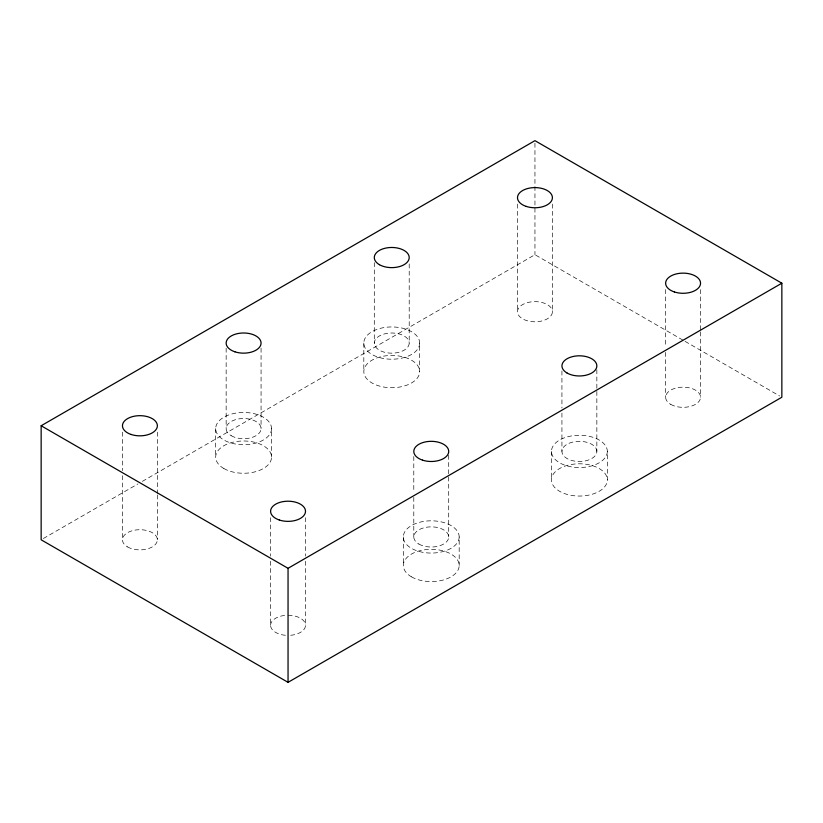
<?xml version="1.0" encoding="UTF-8"?>
<svg xmlns="http://www.w3.org/2000/svg" width="823" height="823" viewBox="0 0 823 823"><rect width="100%" height="100%" fill="white"/><g stroke="black" fill="none" stroke-linecap="round" stroke-linejoin="round"><path stroke-width="0.62" stroke-dasharray="4.12 3.09" d="M43.372 538.509L137.904 483.934M142.358 481.362L534.95 254.698L683.975 340.743M685.096 341.38L779.628 395.966M700.548 289.614L700.548 330.62M700.548 331.895L700.548 397.242M665.632 289.614L665.632 347.275M665.632 352.398L665.632 397.242M607.323 451.416A27.931 16.131 0 0 1 565.422 465.376A27.931 16.131 0 0 1 565.422 437.445A27.931 16.131 0 0 1 607.323 451.416L607.323 479.922A27.931 16.131 0 0 1 565.422 493.893A27.931 16.131 0 0 1 565.422 465.952A27.931 16.131 0 0 1 607.323 479.922M596.85 369.712L596.85 390.143M596.85 391.419L596.85 451.416A17.458 10.082 0 0 1 570.658 460.139A17.458 10.082 0 0 1 570.658 442.681A17.458 10.082 0 0 1 596.85 451.416M561.934 370.988L561.934 408.013M561.934 413.115L561.934 451.416M552.408 204.083L552.408 311.722A17.458 10.082 0 0 1 526.216 320.445A17.458 10.082 0 0 1 526.216 302.987A17.458 10.082 0 0 1 552.408 311.722M551.461 451.416L551.461 479.922M534.95 143.223L534.95 254.698M517.492 204.083L517.492 311.722M459.183 536.946A27.931 16.131 0 0 1 417.282 550.906A27.931 16.131 0 0 1 417.282 522.975A27.931 16.131 0 0 1 459.183 536.946L459.183 565.452M448.71 455.242L448.71 475.663M448.71 476.939L448.71 536.946M419.679 343.078A27.931 16.131 0 0 1 377.778 357.048A27.931 16.131 0 0 1 377.778 329.107A27.931 16.131 0 0 1 419.679 343.078L419.679 371.584A27.931 16.131 0 0 1 377.778 385.555A27.931 16.131 0 0 1 377.778 357.624A27.931 16.131 0 0 1 419.679 371.584M413.794 456.518L413.794 492.257M413.794 497.37L413.794 536.946M409.206 263.936L409.206 343.078A17.458 10.082 0 0 1 383.014 351.812A17.458 10.082 0 0 1 383.014 334.354A17.458 10.082 0 0 1 409.206 343.078M403.321 536.946L403.321 565.452M374.29 262.65L374.29 343.078M363.817 343.078L363.817 371.584M305.508 517.688L305.508 556.132M305.508 561.255L305.508 625.315A17.458 10.082 0 0 1 288.05 635.397M271.539 428.608A27.931 16.131 0 0 1 229.638 442.568A27.931 16.131 0 0 1 229.638 414.638A27.931 16.131 0 0 1 271.539 428.608L271.539 457.115M270.592 517.688L270.592 556.132M270.592 561.255L270.592 625.315A17.458 10.082 0 0 0 285.766 635.315M261.066 348.18L261.066 428.608M226.15 348.18L226.15 428.608M215.677 428.608L215.677 457.115M157.368 432.157L157.368 493.666M157.368 494.942L157.368 539.795M122.452 432.157L122.452 470.602M122.452 475.725L122.452 539.795M288.05 615.244A17.458 10.082 0 0 1 305.508 625.315M270.592 625.315A17.458 10.082 0 0 1 285.766 615.326M127.565 546.925A17.458 10.082 0 0 0 156.771 542.398A17.458 10.082 0 0 0 135.394 530.053A17.458 10.082 0 0 0 127.565 546.925M670.745 404.371A17.458 10.082 0 0 0 699.951 399.855A17.458 10.082 0 0 0 678.574 387.51A17.458 10.082 0 0 0 670.745 404.371M411.5 576.851A27.931 16.131 0 0 0 458.236 569.629A27.931 16.131 0 0 0 424.02 549.877A27.931 16.131 0 0 0 411.5 576.851M223.856 468.524A27.931 16.131 0 0 0 270.592 461.291A27.931 16.131 0 0 0 236.376 441.54A27.931 16.131 0 0 0 223.856 468.524M418.907 544.065A17.458 10.082 0 0 0 448.113 539.549A17.458 10.082 0 0 0 426.736 527.204A17.458 10.082 0 0 0 418.907 544.065M231.263 435.737A17.458 10.082 0 0 0 260.469 431.211A17.458 10.082 0 0 0 239.092 418.866A17.458 10.082 0 0 0 231.263 435.737"/><path stroke-width="1.23" d="M41.15 425.758L534.95 140.661L781.85 283.205L781.85 397.242L288.05 682.339L41.15 539.795L41.15 425.758L288.05 568.302L781.85 283.205M288.05 568.302L288.05 682.339M526.216 206.408A17.458 10.082 0 0 0 552.408 197.685A17.458 10.082 0 0 0 526.216 188.951A17.458 10.082 0 0 0 526.216 206.408M674.356 291.939A17.458 10.082 0 0 0 700.548 283.205A17.458 10.082 0 0 0 674.356 274.481A17.458 10.082 0 0 0 674.356 291.939M131.176 434.482A17.458 10.082 0 0 0 157.368 425.758A17.458 10.082 0 0 0 131.176 417.024A17.458 10.082 0 0 0 131.176 434.482M279.316 520.013A17.458 10.082 0 0 0 305.508 511.278A17.458 10.082 0 0 0 279.316 502.555A17.458 10.082 0 0 0 279.316 520.013M234.874 351.802A17.458 10.082 0 0 0 261.066 343.078A17.458 10.082 0 0 0 234.874 334.344A17.458 10.082 0 0 0 234.874 351.802M379.403 264.677A17.458 10.082 0 0 0 408.609 260.161A17.458 10.082 0 0 0 387.232 247.816A17.458 10.082 0 0 0 379.403 264.677M422.518 460.139A17.458 10.082 0 0 0 448.71 451.416A17.458 10.082 0 0 0 422.518 442.681A17.458 10.082 0 0 0 422.518 460.139M567.047 373.014A17.458 10.082 0 0 0 596.253 368.498A17.458 10.082 0 0 0 574.876 356.153A17.458 10.082 0 0 0 567.047 373.014"/></g></svg>
